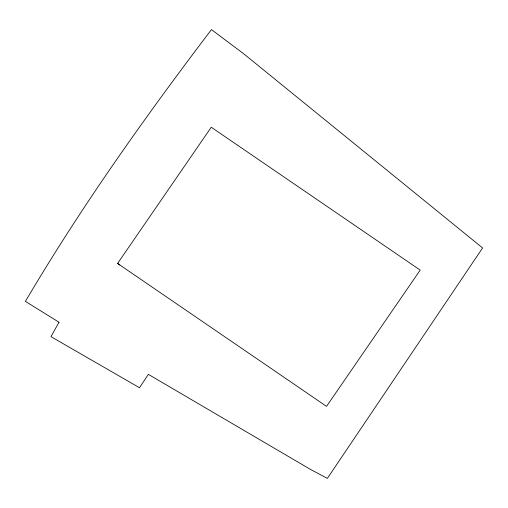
<?xml version="1.0" encoding="UTF-8"?>
<svg xmlns="http://www.w3.org/2000/svg" width="508" height="508" viewBox="0 0 508 508"><rect width="100%" height="100%" fill="white"/><g stroke="black" fill="none" stroke-linecap="round" stroke-linejoin="round"><path stroke-width="0.76" d="M117.589 263.449L211.258 127.235L420.199 270.11L326.53 406.368L117.589 263.449L119.812 264.973M59.017 322.237L50.965 336.652L139.49 387.731L148.374 374.364L310.197 469.252L327.355 478.396L482.6 247.948L243.573 53.683L211.436 29.604C144.99 117.062 81.242 206.712 25.4 301.377L59.017 322.237"/></g></svg>
